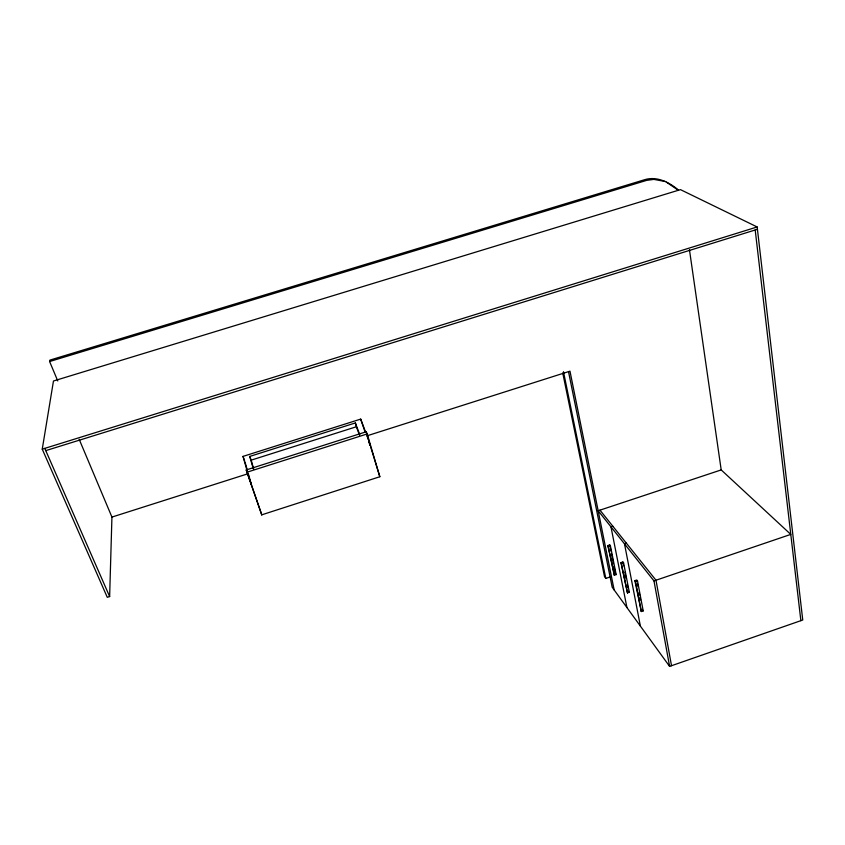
<?xml version="1.0" encoding="UTF-8"?>
<svg xmlns="http://www.w3.org/2000/svg" width="845" height="845" viewBox="0 0 845 845"><rect width="100%" height="100%" fill="white"/><g stroke="black" fill="none" stroke-linecap="round" stroke-linejoin="round"><path stroke-width="1.27" d="M568.537 371.747L612.202 587.254L669.599 666.388L802.75 620.008L757.162 226.967L680.468 189.629L53.467 381L42.25 449.16L107.273 597.309L109.639 596.549L111.931 517.077L79.187 439.315M57.766 380.958L49.612 361.533L49.876 360.118L645.126 179.562C657.304 176.045 669.43 182.435 678.546 190.104M641.323 611.537L643.203 610.893L637.51 580.98L636.76 580.008L634.859 580.652L641.323 611.537L635.609 581.635L634.859 580.652M721.197 469.915L598.165 510.76L653.988 580.916L790.783 534.399L721.197 469.915L689.435 249.624M627.486 592.873L629.314 592.25L623.589 562.907L622.871 561.988L621.022 562.612L627.486 592.873L621.022 562.612M614.368 575.202L616.153 574.6L610.396 545.796L609.72 544.919L607.925 545.532L614.368 575.202L607.925 545.532M562.738 372.962L604.534 576.681L605.802 578.424L610.777 576.734M635.609 581.635L637.51 580.98M621.73 563.53L623.589 562.907M608.59 546.409L610.396 545.796M626.409 543.229L624.508 543.863L640.383 626.103M612.826 526.245L610.977 526.857L626.927 607.555M261.76 514.827L379.827 476.738L367.184 433.939L366.191 431.784L246.233 469.947L261.76 514.827L246.233 469.947M246.729 472.292L367.184 433.939M111.931 517.077L248.071 473.718M367.015 435.819L569.974 371.166L614.157 589.958M249.486 479.147L243.022 456.395L360.688 419.109L365.727 432.513M253.257 468.626L249.74 456.427L355.375 422.933L359.748 434.731M249.74 456.427L251.155 460.155L356.379 426.746L355.375 422.933M42.25 449.16L757.162 226.967M45.778 450.628L757.426 229.291M49.612 361.533L646.71 180.355L653.903 179.393L665.226 181.506M666.473 182.193L676.877 189.291M599.971 510.158L655.995 580.23L671.521 665.723M615.477 573.692L616.153 574.6M628.595 591.299L629.314 592.25M642.453 609.889L643.203 610.893M379.827 476.738L370.628 446.804M44.785 448.368L109.639 596.549M367.089 436.168L368.462 439.822M365.135 432.165L360.688 419.109M368.8 441.924L370.163 445.59M356.379 426.746L359.547 435.302M243.022 456.395L244.627 460.958M366.191 431.784L368.578 439.886M368.916 441.037L370.29 445.653M251.155 460.155L253.711 468.996M245.029 462.099L247.184 469.693M248.631 474.753L251.504 484.882M563.467 371.684L605.802 578.424M609.72 544.919L610.977 551.172M611.474 553.676L613.47 563.689M613.977 566.192L615.223 572.445M622.871 561.988L623.621 565.812M624.867 572.181L626.113 578.55M627.36 584.93L627.856 587.476M637.468 583.737L637.943 586.229M639.137 592.461L639.602 594.943M640.077 597.436L640.552 599.929M653.988 580.916L669.599 666.388M755.198 229.988L800.87 620.663"/></g></svg>
